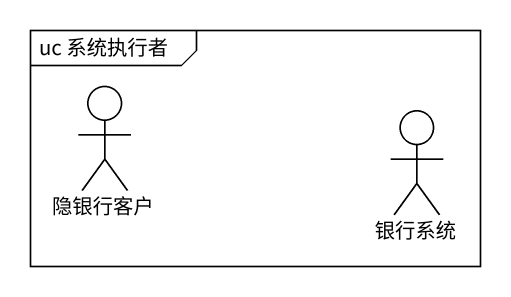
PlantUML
@startuml
mainframe uc 系统执行者
actor 隐银行客户
actor 银行系统
@enduml
